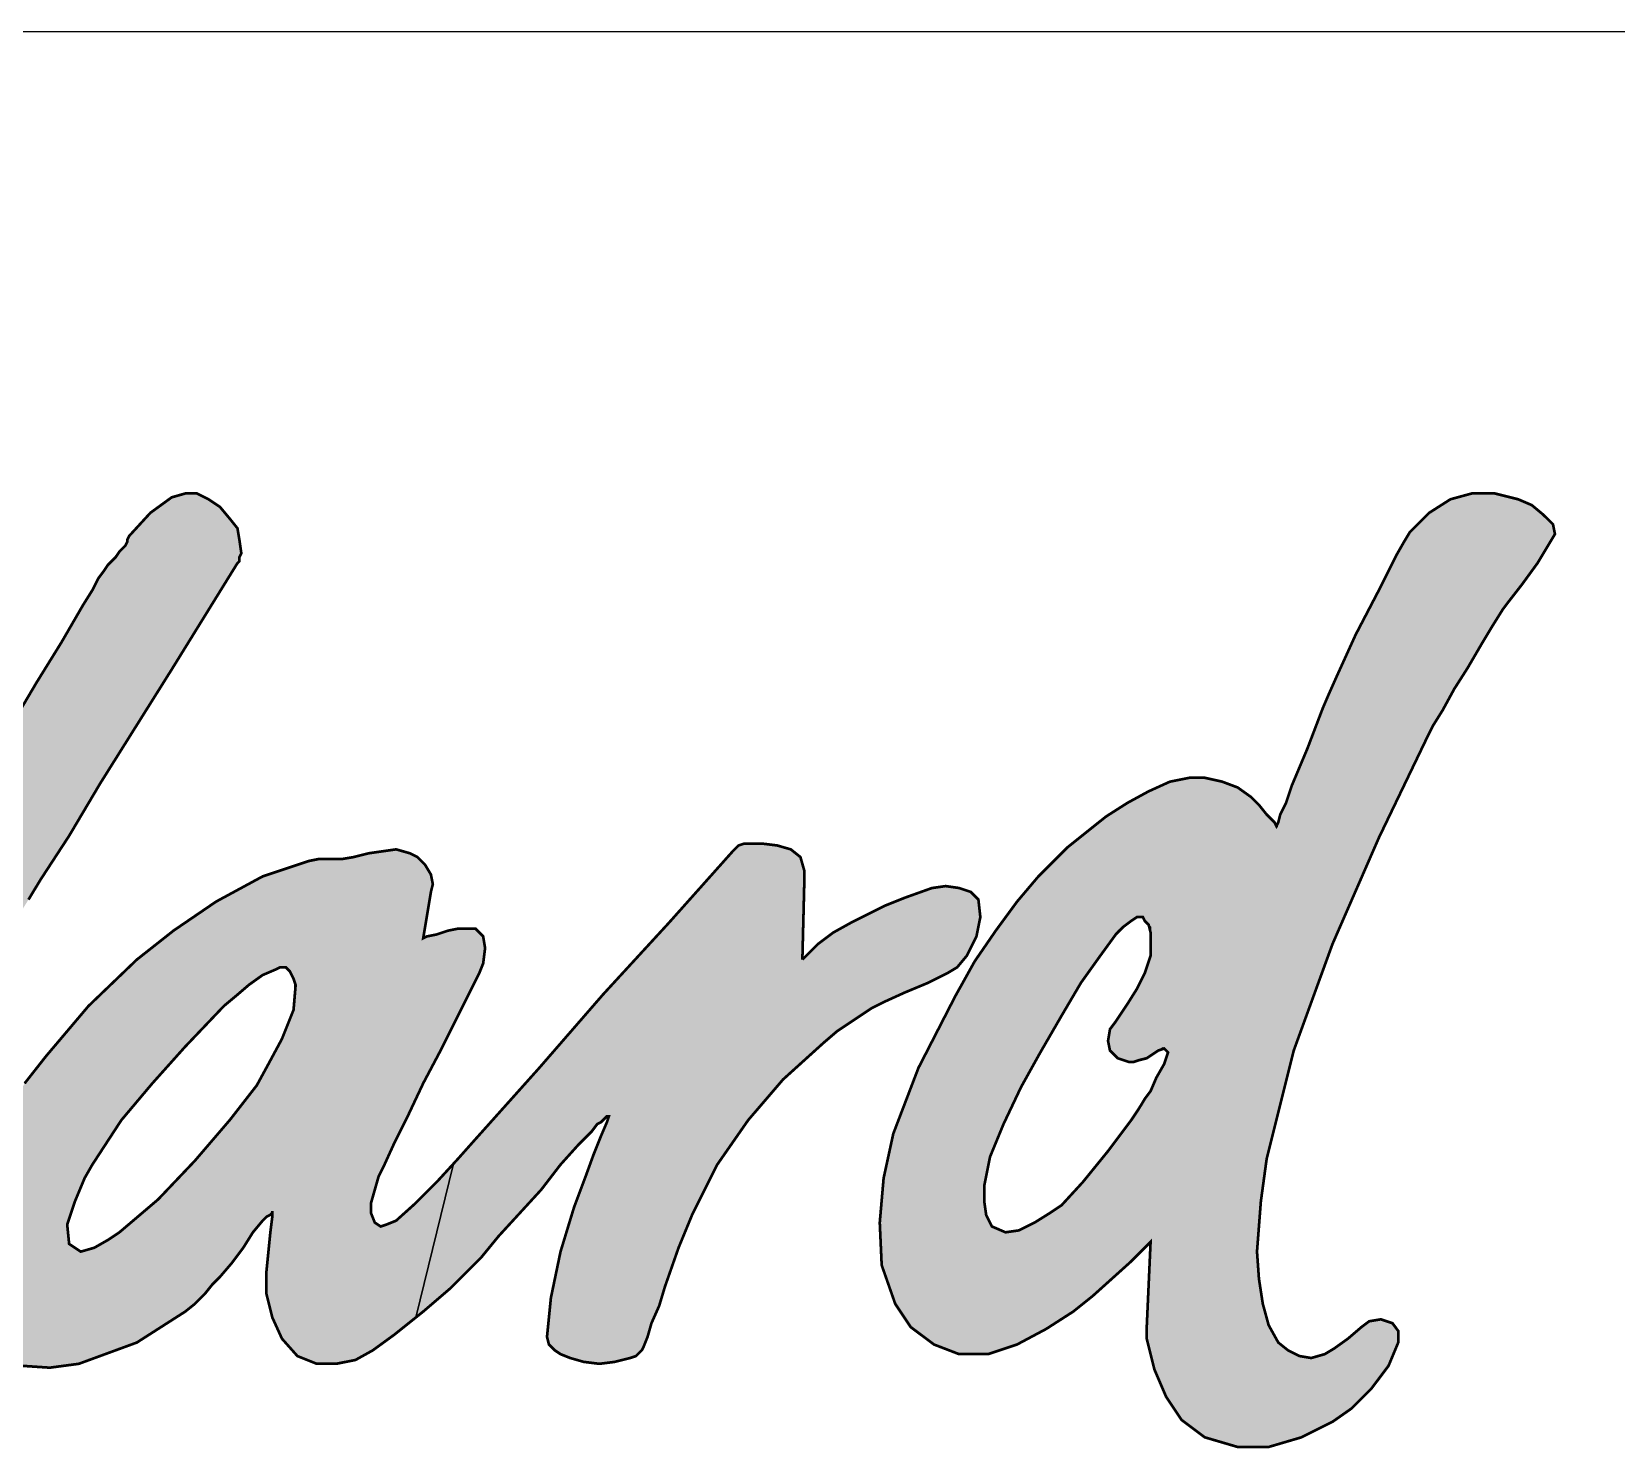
# Model space of a CAD drawing. Extents: x -6357 to -2157, y -7646 to -1706.
# Drawn here: x -4640.4 to -4392.8, y -6767.2 to -6545.7 of the extents above; entities that cross this region are included whole.
import ezdxf

# ---------------------------------------------------------------- set-up
doc = ezdxf.new("R2010")
doc.units = 0
doc.header["$LTSCALE"] = 30
doc.header["$MEASUREMENT"] = 0
doc.layers.get('0').update_dxf_attribs({"linetype": 'CONTINUOUS'})
doc.layers.add('CAMADA_1', color=7, linetype='CONTINUOUS')
doc.layers.add('FINA', color=7, linetype='CONTINUOUS')

msp = doc.modelspace()

# ---------------------------------------------------------------- hatches: boundary and pattern name
at = {"linetype": 'CONTINUOUS'}
h = msp.add_hatch(color=5, dxfattribs=at)
h.paths.add_polyline_path([(-4522.976, -6709.538), (-4516.627, -6703.794), (-4514.511, -6701.98), (-4511.79, -6700.166), (-4509.069, -6698.352), (-4507.255, -6697.445), (-4503.93, -6695.933), (-4500.301, -6694.422), (-4497.279, -6692.91), (-4495.767, -6692.004), (-4494.256, -6690.19), (-4492.744, -6687.167), (-4492.139, -6684.143), (-4492.441, -6681.422), (-4493.65, -6680.213), (-4495.464, -6679.608), (-4497.581, -6679.305), (-4499.697, -6679.608), (-4503.93, -6681.12), (-4506.953, -6682.329), (-4509.372, -6683.538), (-4512.395, -6685.05), (-4515.116, -6686.562), (-4517.534, -6688.375), (-4518.442, -6689.282), (-4519.046, -6689.887), (-4519.65, -6690.492), (-4519.953, -6690.795), (-4519.65, -6678.702), (-4519.65, -6678.399), (-4519.65, -6677.794), (-4519.65, -6677.492), (-4519.65, -6676.888), (-4520.255, -6674.771), (-4521.767, -6673.562), (-4523.883, -6672.957), (-4526.302, -6672.655), (-4527.208, -6672.655), (-4528.116, -6672.655), (-4529.022, -6672.655), (-4529.929, -6672.957), (-4530.837, -6673.865), (-4540.814, -6685.05), (-4551.092, -6696.236), (-4561.069, -6707.725), (-4571.348, -6719.213), (-4573.766, -6721.933), (-4574.481, -6722.712), (-4580.334, -6746.718), (-4579.208, -6745.817), (-4574.976, -6742.19), (-4572.255, -6739.468), (-4570.138, -6737.352), (-4567.418, -6734.026), (-4564.092, -6730.398), (-4560.767, -6726.77), (-4557.744, -6722.841), (-4555.022, -6719.817), (-4552.906, -6717.701), (-4551.999, -6716.492), (-4551.395, -6716.19), (-4550.79, -6715.585), (-4550.488, -6715.282), (-4550.185, -6715.282), (-4550.488, -6716.19), (-4551.395, -6718.306), (-4552.604, -6721.329), (-4553.813, -6724.655), (-4555.627, -6729.492), (-4557.744, -6736.446), (-4559.255, -6743.701), (-4559.859, -6749.747), (-4559.558, -6750.956), (-4558.65, -6751.864), (-4557.744, -6752.468), (-4556.232, -6753.073), (-4554.116, -6753.678), (-4551.697, -6753.98), (-4549.279, -6753.678), (-4546.86, -6753.073), (-4545.952, -6752.77), (-4545.651, -6752.468), (-4545.046, -6751.864), (-4544.743, -6751.259), (-4544.139, -6749.747), (-4543.534, -6747.631), (-4542.325, -6744.91), (-4541.418, -6741.887), (-4539.301, -6735.84), (-4537.186, -6730.701), (-4533.255, -6722.841), (-4528.418, -6715.887)])
h.paths.add_polyline_path([(-4583.743, -6719.515), (-4581.627, -6715.282), (-4579.208, -6710.143), (-4576.488, -6705.003), (-4574.069, -6700.166), (-4571.952, -6695.933), (-4570.441, -6692.91), (-4569.836, -6691.398), (-4569.534, -6688.981), (-4569.836, -6687.167), (-4571.046, -6685.957), (-4573.766, -6685.957), (-4575.278, -6686.259), (-4577.092, -6686.864), (-4578.604, -6687.167), (-4579.208, -6687.469), (-4577.999, -6680.213), (-4577.697, -6679.004), (-4577.999, -6677.492), (-4578.906, -6675.98), (-4580.116, -6674.771), (-4581.325, -6674.166), (-4583.441, -6673.562), (-4585.557, -6673.865), (-4587.674, -6674.166), (-4590.092, -6674.771), (-4591.907, -6675.074), (-4593.72, -6675.074), (-4595.534, -6675.074), (-4597.046, -6675.376), (-4604.301, -6677.794), (-4611.557, -6681.725), (-4618.208, -6686.259), (-4623.953, -6690.795), (-4631.51, -6698.05), (-4638.161, -6705.911), (-4641.488, -6710.143), (-4644.208, -6714.678), (-4646.627, -6719.213), (-4648.743, -6724.05), (-4649.65, -6726.469), (-4650.556, -6728.887), (-4651.464, -6731.003), (-4652.371, -6733.422), (-4652.976, -6734.934), (-4653.58, -6735.84), (-4654.487, -6735.84), (-4655.395, -6734.934), (-4657.208, -6731.306), (-4657.51, -6726.469), (-4656.905, -6721.631), (-4656.301, -6718.004), (-4654.185, -6709.538), (-4651.464, -6702.283), (-4648.139, -6695.027), (-4644.208, -6687.167), (-4643.301, -6685.957), (-4642.394, -6683.841), (-4640.883, -6681.422), (-4639.069, -6678.399), (-4634.534, -6671.445), (-4629.697, -6663.283), (-4618.51, -6645.446), (-4608.231, -6628.818), (-4607.929, -6628.516), (-4607.929, -6628.214), (-4607.929, -6627.91), (-4607.627, -6627.306), (-4607.929, -6625.19), (-4608.231, -6623.376), (-4609.44, -6621.864), (-4610.953, -6620.05), (-4612.766, -6618.841), (-4614.58, -6617.934), (-4616.394, -6617.934), (-4618.51, -6618.539), (-4621.836, -6620.958), (-4625.162, -6624.585), (-4625.464, -6625.19), (-4625.464, -6625.493), (-4625.767, -6626.097), (-4626.068, -6626.4), (-4626.673, -6627.004), (-4627.278, -6627.91), (-4627.882, -6628.516), (-4628.487, -6629.12), (-4629.092, -6630.027), (-4629.999, -6631.237), (-4630.906, -6633.051), (-4632.418, -6635.469), (-4635.743, -6641.213), (-4639.673, -6647.562), (-4643.603, -6654.213), (-4647.231, -6660.562), (-4649.952, -6665.701), (-4652.068, -6669.329), (-4653.58, -6672.352), (-4654.789, -6675.376), (-4655.999, -6677.794), (-4656.301, -6678.702), (-4656.905, -6677.492), (-4658.418, -6674.771), (-4659.929, -6671.445), (-4661.138, -6669.632), (-4664.162, -6666.911), (-4668.092, -6665.399), (-4672.325, -6664.795), (-4676.255, -6665.399), (-4681.696, -6667.515), (-4686.534, -6670.539), (-4691.069, -6674.468), (-4695.604, -6679.004), (-4703.161, -6688.981), (-4708.905, -6698.655), (-4710.72, -6702.283), (-4712.836, -6706.515), (-4714.65, -6711.353), (-4716.766, -6716.794), (-4718.277, -6722.236), (-4719.79, -6727.375), (-4720.696, -6732.515), (-4720.696, -6737.05), (-4720.394, -6740.375), (-4719.487, -6743.399), (-4717.975, -6746.12), (-4716.463, -6748.538), (-4714.347, -6750.654), (-4711.928, -6752.166), (-4708.905, -6753.073), (-4705.882, -6753.678), (-4700.743, -6753.376), (-4696.208, -6751.864), (-4691.673, -6749.143), (-4687.44, -6745.817), (-4684.417, -6742.794), (-4681.091, -6739.771), (-4679.882, -6738.26), (-4678.672, -6737.05), (-4678.068, -6736.446), (-4677.766, -6736.143), (-4677.464, -6736.748), (-4677.162, -6738.561), (-4676.859, -6740.375), (-4676.255, -6742.491), (-4675.348, -6745.514), (-4673.835, -6747.933), (-4672.022, -6749.747), (-4669.603, -6751.259), (-4667.487, -6752.166), (-4665.371, -6752.468), (-4663.557, -6752.468), (-4661.138, -6751.864), (-4660.533, -6751.864), (-4659.627, -6751.561), (-4659.022, -6751.259), (-4658.115, -6750.956), (-4656.301, -6749.747), (-4654.487, -6748.538), (-4653.278, -6747.329), (-4652.673, -6747.027), (-4652.371, -6747.329), (-4651.766, -6748.236), (-4650.859, -6749.143), (-4649.952, -6750.353), (-4646.325, -6753.073), (-4642.092, -6754.282), (-4637.557, -6754.584), (-4633.022, -6753.98), (-4623.953, -6750.654), (-4616.394, -6745.817), (-4614.883, -6744.608), (-4613.371, -6743.096), (-4612.162, -6741.585), (-4610.953, -6740.375), (-4609.138, -6738.26), (-4607.324, -6735.84), (-4605.814, -6733.422), (-4604.301, -6731.607), (-4603.697, -6731.003), (-4603.092, -6730.701), (-4602.79, -6730.398), (-4602.79, -6731.003), (-4603.092, -6733.422), (-4603.394, -6736.446), (-4603.697, -6739.468), (-4603.697, -6743.096), (-4602.79, -6746.724), (-4601.278, -6750.05), (-4598.86, -6752.77), (-4595.836, -6753.98), (-4592.813, -6753.98), (-4589.79, -6753.376), (-4587.069, -6751.864), (-4583.743, -6749.445), (-4580.334, -6746.718), (-4574.481, -6722.712), (-4577.092, -6725.561), (-4580.417, -6728.887), (-4583.441, -6731.607), (-4584.953, -6732.213), (-4585.86, -6732.515), (-4586.767, -6731.91), (-4587.371, -6730.398), (-4587.371, -6728.887), (-4586.767, -6726.77), (-4586.162, -6724.655), (-4585.255, -6722.841)])
h.paths.add_polyline_path([(-4605.208, -6710.445), (-4609.44, -6715.887), (-4614.883, -6722.236), (-4620.627, -6728.283), (-4626.673, -6733.422), (-4628.487, -6734.631), (-4630.603, -6735.84), (-4632.72, -6736.446), (-4634.534, -6735.236), (-4634.836, -6732.213), (-4633.626, -6728.584), (-4632.115, -6724.957), (-4630.906, -6722.841), (-4626.371, -6715.887), (-4621.533, -6710.143), (-4616.394, -6704.399), (-4610.348, -6698.05), (-4608.534, -6696.538), (-4606.417, -6694.724), (-4604.301, -6693.213), (-4602.185, -6692.306), (-4601.58, -6692.004), (-4601.278, -6692.004), (-4600.673, -6692.004), (-4600.37, -6692.306), (-4600.069, -6692.608), (-4599.464, -6693.818), (-4599.141, -6694.785), (-4599.464, -6698.655), (-4601.278, -6703.189), (-4603.394, -6707.12)], flags=16)
h.paths.add_polyline_path([(-4674.138, -6706.213), (-4674.44, -6707.422), (-4678.976, -6714.98), (-4684.719, -6723.747), (-4688.348, -6727.375), (-4691.975, -6730.701), (-4695.906, -6733.12), (-4699.835, -6734.329), (-4701.045, -6734.329), (-4701.952, -6733.724), (-4702.859, -6732.817), (-4703.161, -6731.306), (-4703.464, -6727.98), (-4703.161, -6724.957), (-4701.952, -6720.724), (-4700.138, -6715.887), (-4697.719, -6710.748), (-4694.998, -6705.608), (-4691.975, -6700.468), (-4688.952, -6695.933), (-4686.231, -6691.701), (-4683.511, -6688.375), (-4682.301, -6686.864), (-4680.487, -6685.05), (-4678.672, -6683.538), (-4676.859, -6682.934), (-4676.255, -6682.934), (-4675.649, -6682.934), (-4675.348, -6682.934), (-4675.045, -6682.934), (-4675.045, -6683.236), (-4675.045, -6683.841), (-4675.045, -6684.445), (-4675.045, -6685.353), (-4675.045, -6685.655), (-4675.045, -6686.259), (-4675.348, -6686.562), (-4675.348, -6686.864), (-4677.464, -6690.19), (-4679.882, -6694.724), (-4682.603, -6699.26), (-4685.022, -6703.189), (-4685.626, -6704.097), (-4685.928, -6705.003), (-4685.928, -6705.911), (-4685.928, -6707.12), (-4685.626, -6708.026), (-4684.719, -6708.329), (-4684.115, -6708.631), (-4682.905, -6708.631), (-4681.091, -6708.026), (-4678.068, -6707.12), (-4675.348, -6706.213), (-4674.138, -6705.608)], flags=16)
h = msp.add_hatch(color=5, dxfattribs=at)
h.paths.add_polyline_path([(-4429.861, -6671.748), (-4422.302, -6656.027), (-4421.395, -6654.213), (-4419.884, -6651.795), (-4418.07, -6648.469), (-4415.953, -6645.144), (-4413.837, -6641.515), (-4412.023, -6638.492), (-4410.512, -6636.074), (-4409.605, -6634.864), (-4407.489, -6632.143), (-4405.069, -6628.818), (-4403.256, -6625.795), (-4402.349, -6624.283), (-4402.651, -6622.771), (-4404.163, -6621.26), (-4405.977, -6619.748), (-4408.093, -6618.841), (-4411.721, -6617.934), (-4415.349, -6617.934), (-4418.674, -6618.841), (-4421.999, -6620.958), (-4423.511, -6622.469), (-4425.023, -6623.981), (-4425.93, -6625.493), (-4427.139, -6627.609), (-4429.861, -6633.051), (-4433.489, -6640.004), (-4435, -6643.329), (-4436.512, -6646.655), (-4437.721, -6649.376), (-4438.628, -6651.492), (-4441.046, -6657.841), (-4443.465, -6663.585), (-4444.372, -6666.306), (-4445.279, -6668.12), (-4445.783, -6670.134), (-4446.186, -6669.329), (-4447.395, -6668.12), (-4448.605, -6666.609), (-4449.814, -6665.399), (-4451.93, -6663.888), (-4454.348, -6662.98), (-4457.07, -6662.375), (-4459.488, -6662.375), (-4462.511, -6662.98), (-4465.837, -6664.492), (-4469.163, -6666.306), (-4472.488, -6668.422), (-4478.534, -6673.259), (-4483.07, -6677.794), (-4486.395, -6681.725), (-4489.72, -6686.259), (-4493.046, -6691.096), (-4496.07, -6696.538), (-4501.814, -6707.725), (-4505.743, -6718.004), (-4507.255, -6724.957), (-4507.86, -6731.91), (-4507.557, -6738.561), (-4505.441, -6744.608), (-4503.023, -6748.236), (-4499.395, -6750.956), (-4495.464, -6752.468), (-4490.93, -6752.468), (-4486.395, -6750.956), (-4481.86, -6748.538), (-4477.628, -6745.817), (-4474.604, -6743.399), (-4471.581, -6740.677), (-4468.558, -6737.957), (-4467.349, -6736.748), (-4466.441, -6735.84), (-4465.837, -6735.236), (-4465.535, -6734.934), (-4466.139, -6748.236), (-4466.139, -6748.841), (-4466.139, -6750.05), (-4464.93, -6754.887), (-4463.116, -6759.12), (-4460.698, -6762.748), (-4457.07, -6765.469), (-4451.93, -6766.98), (-4447.092, -6766.98), (-4441.953, -6765.469), (-4437.116, -6763.049), (-4434.093, -6760.934), (-4431.07, -6757.91), (-4428.348, -6754.282), (-4426.838, -6750.654), (-4426.838, -6748.841), (-4427.744, -6747.631), (-4429.558, -6747.027), (-4431.372, -6747.329), (-4432.581, -6748.236), (-4434.698, -6750.05), (-4436.814, -6751.561), (-4438.325, -6752.468), (-4440.442, -6753.073), (-4442.255, -6752.77), (-4444.069, -6751.864), (-4445.582, -6750.654), (-4447.092, -6747.933), (-4448, -6744.608), (-4448.605, -6740.677), (-4448.906, -6736.446), (-4448.302, -6728.584), (-4447.395, -6721.933), (-4443.163, -6705.003), (-4437.116, -6688.375)])
h.paths.add_polyline_path([(-4465.535, -6688.678), (-4465.535, -6690.19), (-4466.441, -6692.91), (-4467.65, -6695.329), (-4469.163, -6697.748), (-4470.977, -6700.468), (-4471.884, -6701.678), (-4472.186, -6703.491), (-4471.884, -6705.003), (-4470.674, -6706.213), (-4469.767, -6706.515), (-4468.86, -6706.817), (-4468.255, -6706.817), (-4467.349, -6706.515), (-4466.139, -6706.213), (-4465.232, -6705.608), (-4463.6, -6704.519), (-4462.814, -6705.306), (-4463.418, -6707.12), (-4464.627, -6709.236), (-4465.535, -6711.353), (-4466.441, -6712.561), (-4467.349, -6714.073), (-4468.558, -6715.887), (-4470.372, -6718.306), (-4472.186, -6720.724), (-4476.116, -6725.561), (-4479.442, -6729.19), (-4481.256, -6730.398), (-4483.674, -6731.91), (-4486.093, -6733.12), (-4488.21, -6733.422), (-4490.325, -6732.515), (-4491.233, -6730.701), (-4491.534, -6728.584), (-4491.534, -6726.166), (-4490.627, -6721.631), (-4488.511, -6716.492), (-4485.79, -6710.748), (-4482.767, -6705.306), (-4479.442, -6699.562), (-4476.418, -6694.422), (-4473.395, -6690.19), (-4470.495, -6686.201), (-4467.752, -6684.143), (-4466.744, -6684.143), (-4466.441, -6684.748), (-4465.535, -6685.654)], flags=16)

# ---------------------------------------------------------------- linework, layer by layer
at = {"color": 5, "linetype": 'CONTINUOUS'}
for points in [[(-4640.883, -6681.422), (-4639.069, -6678.399), (-4634.534, -6671.445), (-4629.697, -6663.283), (-4618.51, -6645.446), (-4608.231, -6628.818), (-4607.929, -6628.516), (-4607.929, -6628.214), (-4607.929, -6627.91), (-4607.627, -6627.306), (-4607.929, -6625.19), (-4608.231, -6623.376), (-4609.44, -6621.864), (-4610.953, -6620.05), (-4612.766, -6618.841), (-4614.58, -6617.934), (-4616.394, -6617.934), (-4618.51, -6618.539), (-4621.836, -6620.958), (-4625.162, -6624.585), (-4625.464, -6625.19), (-4625.464, -6625.493), (-4625.767, -6626.097), (-4626.068, -6626.4), (-4626.673, -6627.004), (-4627.278, -6627.91), (-4627.882, -6628.516), (-4628.487, -6629.12), (-4629.092, -6630.027), (-4629.999, -6631.237), (-4630.906, -6633.051), (-4632.418, -6635.469), (-4635.743, -6641.213), (-4639.673, -6647.562), (-4643.603, -6654.213)], [(-4642.092, -6754.282), (-4637.557, -6754.584), (-4633.022, -6753.98), (-4623.953, -6750.654), (-4616.394, -6745.817), (-4614.883, -6744.608), (-4613.371, -6743.096), (-4612.162, -6741.585), (-4610.953, -6740.375), (-4609.138, -6738.26), (-4607.324, -6735.84), (-4605.814, -6733.422), (-4604.301, -6731.607), (-4603.697, -6731.003), (-4603.092, -6730.701), (-4602.79, -6730.398), (-4602.79, -6731.003), (-4603.092, -6733.422), (-4603.394, -6736.446), (-4603.697, -6739.468), (-4603.697, -6743.096), (-4602.79, -6746.724), (-4601.278, -6750.05), (-4598.86, -6752.77), (-4595.836, -6753.98), (-4592.813, -6753.98), (-4589.79, -6753.376), (-4587.069, -6751.864), (-4583.743, -6749.445), (-4580.334, -6746.718), (-4574.481, -6722.712), (-4577.092, -6725.561), (-4580.417, -6728.887), (-4583.441, -6731.607), (-4584.953, -6732.213), (-4585.86, -6732.515), (-4586.767, -6731.91), (-4587.371, -6730.398), (-4587.371, -6728.887), (-4586.767, -6726.77), (-4586.162, -6724.655), (-4585.255, -6722.841), (-4583.743, -6719.515), (-4581.627, -6715.282), (-4579.208, -6710.143), (-4576.488, -6705.003), (-4574.069, -6700.166), (-4571.952, -6695.933), (-4570.441, -6692.91), (-4569.836, -6691.398), (-4569.534, -6688.981), (-4569.836, -6687.167), (-4571.046, -6685.957), (-4573.766, -6685.957), (-4575.278, -6686.259), (-4577.092, -6686.864), (-4578.604, -6687.167), (-4579.208, -6687.469), (-4577.999, -6680.213), (-4577.697, -6679.004), (-4577.999, -6677.492), (-4578.906, -6675.98), (-4580.116, -6674.771), (-4581.325, -6674.166), (-4583.441, -6673.562), (-4585.557, -6673.865), (-4587.674, -6674.166), (-4590.092, -6674.771), (-4591.907, -6675.074), (-4593.72, -6675.074), (-4595.534, -6675.074), (-4597.046, -6675.376), (-4604.301, -6677.794), (-4611.557, -6681.725), (-4618.208, -6686.259), (-4623.953, -6690.795), (-4631.51, -6698.05), (-4638.161, -6705.911), (-4641.488, -6710.143)]]:
    msp.add_lwpolyline(points, dxfattribs=at)
for points in [[(-4429.861, -6671.748), (-4422.302, -6656.027), (-4421.395, -6654.213), (-4419.884, -6651.795), (-4418.07, -6648.469), (-4415.953, -6645.144), (-4413.837, -6641.515), (-4412.023, -6638.492), (-4410.512, -6636.074), (-4409.605, -6634.864), (-4407.489, -6632.143), (-4405.069, -6628.818), (-4403.256, -6625.795), (-4402.349, -6624.283), (-4402.651, -6622.771), (-4404.163, -6621.26), (-4405.977, -6619.748), (-4408.093, -6618.841), (-4411.721, -6617.934), (-4415.349, -6617.934), (-4418.674, -6618.841), (-4421.999, -6620.958), (-4423.511, -6622.469), (-4425.023, -6623.981), (-4425.93, -6625.493), (-4427.139, -6627.609), (-4429.861, -6633.051), (-4433.489, -6640.004), (-4435, -6643.329), (-4436.512, -6646.655), (-4437.721, -6649.376), (-4438.628, -6651.492), (-4441.046, -6657.841), (-4443.465, -6663.585), (-4444.372, -6666.306), (-4445.279, -6668.12), (-4445.783, -6670.134), (-4446.186, -6669.329), (-4447.395, -6668.12), (-4448.605, -6666.609), (-4449.814, -6665.399), (-4451.93, -6663.888), (-4454.348, -6662.98), (-4457.07, -6662.375), (-4459.488, -6662.375), (-4462.511, -6662.98), (-4465.837, -6664.492), (-4469.163, -6666.306), (-4472.488, -6668.422), (-4478.534, -6673.259), (-4483.07, -6677.794), (-4486.395, -6681.725), (-4489.72, -6686.259), (-4493.046, -6691.096), (-4496.07, -6696.538), (-4501.814, -6707.725), (-4505.743, -6718.004), (-4507.255, -6724.957), (-4507.86, -6731.91), (-4507.557, -6738.561), (-4505.441, -6744.608), (-4503.023, -6748.236), (-4499.395, -6750.956), (-4495.464, -6752.468), (-4490.93, -6752.468), (-4486.395, -6750.956), (-4481.86, -6748.538), (-4477.628, -6745.817), (-4474.604, -6743.399), (-4471.581, -6740.677), (-4468.558, -6737.957), (-4467.349, -6736.748), (-4466.441, -6735.84), (-4465.837, -6735.236), (-4465.535, -6734.934), (-4466.139, -6748.236), (-4466.139, -6748.841), (-4466.139, -6750.05), (-4464.93, -6754.887), (-4463.116, -6759.12), (-4460.698, -6762.748), (-4457.07, -6765.469), (-4451.93, -6766.98), (-4447.092, -6766.98), (-4441.953, -6765.469), (-4437.116, -6763.049), (-4434.093, -6760.934), (-4431.07, -6757.91), (-4428.348, -6754.282), (-4426.838, -6750.654), (-4426.838, -6748.841), (-4427.744, -6747.631), (-4429.558, -6747.027), (-4431.372, -6747.329), (-4432.581, -6748.236), (-4434.698, -6750.05), (-4436.814, -6751.561), (-4438.325, -6752.468), (-4440.442, -6753.073), (-4442.255, -6752.77), (-4444.069, -6751.864), (-4445.582, -6750.654), (-4447.092, -6747.933), (-4448, -6744.608), (-4448.605, -6740.677), (-4448.906, -6736.446), (-4448.302, -6728.584), (-4447.395, -6721.933), (-4443.163, -6705.003), (-4437.116, -6688.375)], [(-4522.976, -6709.538), (-4516.627, -6703.794), (-4514.511, -6701.98), (-4511.79, -6700.166), (-4509.069, -6698.352), (-4507.255, -6697.445), (-4503.93, -6695.933), (-4500.301, -6694.422), (-4497.279, -6692.91), (-4495.767, -6692.004), (-4494.256, -6690.19), (-4492.744, -6687.167), (-4492.139, -6684.143), (-4492.441, -6681.422), (-4493.65, -6680.213), (-4495.464, -6679.608), (-4497.581, -6679.305), (-4499.697, -6679.608), (-4503.93, -6681.12), (-4506.953, -6682.329), (-4509.372, -6683.538), (-4512.395, -6685.05), (-4515.116, -6686.562), (-4517.534, -6688.375), (-4518.442, -6689.282), (-4519.046, -6689.887), (-4519.65, -6690.492), (-4519.953, -6690.795), (-4519.65, -6678.702), (-4519.65, -6678.399), (-4519.65, -6677.794), (-4519.65, -6677.492), (-4519.65, -6676.888), (-4520.255, -6674.771), (-4521.767, -6673.562), (-4523.883, -6672.957), (-4526.302, -6672.655), (-4527.208, -6672.655), (-4528.116, -6672.655), (-4529.022, -6672.655), (-4529.929, -6672.957), (-4530.837, -6673.865), (-4540.814, -6685.05), (-4551.092, -6696.236), (-4561.069, -6707.725), (-4571.348, -6719.213), (-4573.766, -6721.933), (-4574.481, -6722.712), (-4580.334, -6746.718), (-4579.208, -6745.817), (-4574.976, -6742.19), (-4572.255, -6739.468), (-4570.138, -6737.352), (-4567.418, -6734.026), (-4564.092, -6730.398), (-4560.767, -6726.77), (-4557.744, -6722.841), (-4555.022, -6719.817), (-4552.906, -6717.701), (-4551.999, -6716.492), (-4551.395, -6716.19), (-4550.79, -6715.585), (-4550.488, -6715.282), (-4550.185, -6715.282), (-4550.488, -6716.19), (-4551.395, -6718.306), (-4552.604, -6721.329), (-4553.813, -6724.655), (-4555.627, -6729.492), (-4557.744, -6736.446), (-4559.255, -6743.701), (-4559.859, -6749.747), (-4559.558, -6750.956), (-4558.65, -6751.864), (-4557.744, -6752.468), (-4556.232, -6753.073), (-4554.116, -6753.678), (-4551.697, -6753.98), (-4549.279, -6753.678), (-4546.86, -6753.073), (-4545.952, -6752.77), (-4545.651, -6752.468), (-4545.046, -6751.864), (-4544.743, -6751.259), (-4544.139, -6749.747), (-4543.534, -6747.631), (-4542.325, -6744.91), (-4541.418, -6741.887), (-4539.301, -6735.84), (-4537.186, -6730.701), (-4533.255, -6722.841), (-4528.418, -6715.887)], [(-4465.535, -6688.678), (-4465.535, -6690.19), (-4466.441, -6692.91), (-4467.65, -6695.329), (-4469.163, -6697.748), (-4470.977, -6700.468), (-4471.884, -6701.678), (-4472.186, -6703.491), (-4471.884, -6705.003), (-4470.674, -6706.213), (-4469.767, -6706.515), (-4468.86, -6706.817), (-4468.255, -6706.817), (-4467.349, -6706.515), (-4466.139, -6706.213), (-4465.232, -6705.608), (-4463.6, -6704.519), (-4462.814, -6705.306), (-4463.418, -6707.12), (-4464.627, -6709.236), (-4465.535, -6711.353), (-4466.441, -6712.561), (-4467.349, -6714.073), (-4468.558, -6715.887), (-4470.372, -6718.306), (-4472.186, -6720.724), (-4476.116, -6725.561), (-4479.442, -6729.19), (-4481.256, -6730.398), (-4483.674, -6731.91), (-4486.093, -6733.12), (-4488.21, -6733.422), (-4490.325, -6732.515), (-4491.233, -6730.701), (-4491.534, -6728.584), (-4491.534, -6726.166), (-4490.627, -6721.631), (-4488.511, -6716.492), (-4485.79, -6710.748), (-4482.767, -6705.306), (-4479.442, -6699.562), (-4476.418, -6694.422), (-4473.395, -6690.19), (-4470.495, -6686.201), (-4467.752, -6684.143), (-4466.744, -6684.143), (-4466.441, -6684.748), (-4465.535, -6685.654)], [(-4605.208, -6710.445), (-4609.44, -6715.887), (-4614.883, -6722.236), (-4620.627, -6728.283), (-4626.673, -6733.422), (-4628.487, -6734.631), (-4630.603, -6735.84), (-4632.72, -6736.446), (-4634.534, -6735.236), (-4634.836, -6732.213), (-4633.626, -6728.584), (-4632.115, -6724.957), (-4630.906, -6722.841), (-4626.371, -6715.887), (-4621.533, -6710.143), (-4616.394, -6704.399), (-4610.348, -6698.05), (-4608.534, -6696.538), (-4606.417, -6694.724), (-4604.301, -6693.213), (-4602.185, -6692.306), (-4601.58, -6692.004), (-4601.278, -6692.004), (-4600.673, -6692.004), (-4600.37, -6692.306), (-4600.069, -6692.608), (-4599.464, -6693.818), (-4599.141, -6694.785), (-4599.464, -6698.655), (-4601.278, -6703.189), (-4603.394, -6707.12)]]:
    msp.add_lwpolyline(points, close=True, dxfattribs=at)
at = {"layer": 'CAMADA_1', "color": 5, "linetype": 'CONTINUOUS', "const_width": 0.42}
for points in [[(-4640.883, -6681.422), (-4639.069, -6678.399), (-4634.534, -6671.445), (-4629.697, -6663.283), (-4618.51, -6645.446), (-4608.231, -6628.818), (-4607.929, -6628.516), (-4607.929, -6628.214), (-4607.929, -6627.91), (-4607.627, -6627.306), (-4607.929, -6625.19), (-4608.231, -6623.376), (-4609.44, -6621.864), (-4610.953, -6620.05), (-4612.766, -6618.841), (-4614.58, -6617.934), (-4616.394, -6617.934), (-4618.51, -6618.539), (-4621.836, -6620.958), (-4625.162, -6624.585), (-4625.464, -6625.19), (-4625.464, -6625.493), (-4625.767, -6626.097), (-4626.068, -6626.4), (-4626.673, -6627.004), (-4627.278, -6627.91), (-4627.882, -6628.516), (-4628.487, -6629.12), (-4629.092, -6630.027), (-4629.999, -6631.237), (-4630.906, -6633.051), (-4632.418, -6635.469), (-4635.743, -6641.213), (-4639.673, -6647.562), (-4643.603, -6654.213)], [(-4465.535, -6734.934), (-4466.139, -6748.236), (-4466.139, -6748.841), (-4466.139, -6749.143), (-4466.139, -6749.747), (-4466.139, -6750.05), (-4464.93, -6754.887), (-4463.116, -6759.12), (-4460.698, -6762.748), (-4457.07, -6765.469), (-4451.93, -6766.98), (-4447.092, -6766.98), (-4441.953, -6765.469), (-4437.116, -6763.049), (-4434.093, -6760.934), (-4431.07, -6757.91), (-4428.348, -6754.282), (-4426.838, -6750.654), (-4426.838, -6748.841), (-4427.744, -6747.631), (-4429.558, -6747.027), (-4431.372, -6747.329), (-4432.581, -6748.236), (-4434.698, -6750.05), (-4436.814, -6751.561), (-4438.325, -6752.468), (-4440.442, -6753.073), (-4442.255, -6752.77), (-4444.069, -6751.864), (-4445.582, -6750.654), (-4447.092, -6747.933), (-4448, -6744.608), (-4448.605, -6740.677), (-4448.906, -6736.446), (-4448.302, -6728.584), (-4447.395, -6721.933), (-4443.163, -6705.003), (-4437.116, -6688.375), (-4429.861, -6671.748), (-4422.302, -6656.027), (-4421.395, -6654.213), (-4419.884, -6651.795), (-4418.07, -6648.469), (-4415.953, -6645.144), (-4413.837, -6641.515), (-4412.023, -6638.492), (-4410.512, -6636.074), (-4409.605, -6634.864), (-4407.489, -6632.143), (-4405.069, -6628.818), (-4403.256, -6625.795), (-4402.349, -6624.283), (-4402.651, -6622.771), (-4404.163, -6621.26), (-4405.977, -6619.748), (-4408.093, -6618.841), (-4411.721, -6617.934), (-4415.349, -6617.934), (-4418.674, -6618.841), (-4421.999, -6620.958), (-4423.511, -6622.469), (-4425.023, -6623.981), (-4425.93, -6625.493), (-4427.139, -6627.609), (-4429.861, -6633.051), (-4433.489, -6640.004), (-4435, -6643.329), (-4436.512, -6646.655), (-4437.721, -6649.376), (-4438.628, -6651.492), (-4441.046, -6657.841), (-4443.465, -6663.585), (-4444.372, -6666.306), (-4445.279, -6668.12), (-4445.582, -6669.329), (-4445.883, -6669.934), (-4446.186, -6669.329), (-4447.395, -6668.12), (-4448.605, -6666.609), (-4449.814, -6665.399), (-4451.93, -6663.888), (-4454.348, -6662.98), (-4457.07, -6662.375), (-4459.488, -6662.375), (-4462.511, -6662.98), (-4465.837, -6664.492), (-4469.163, -6666.306), (-4472.488, -6668.422), (-4478.534, -6673.259), (-4483.07, -6677.794), (-4486.395, -6681.725), (-4489.72, -6686.259), (-4493.046, -6691.096), (-4496.07, -6696.538), (-4501.814, -6707.725), (-4505.743, -6718.004), (-4507.255, -6724.957), (-4507.86, -6731.91), (-4507.557, -6738.561), (-4505.441, -6744.608), (-4503.023, -6748.236), (-4499.395, -6750.956), (-4495.464, -6752.468), (-4490.93, -6752.468), (-4486.395, -6750.956), (-4481.86, -6748.538), (-4477.628, -6745.817), (-4474.604, -6743.399), (-4471.581, -6740.677), (-4468.558, -6737.957), (-4467.349, -6736.748), (-4466.441, -6735.84), (-4465.837, -6735.236), (-4465.535, -6734.934)], [(-4519.953, -6690.795), (-4519.65, -6678.702), (-4519.65, -6678.399), (-4519.65, -6677.794), (-4519.65, -6677.492), (-4519.65, -6676.888), (-4520.255, -6674.771), (-4521.767, -6673.562), (-4523.883, -6672.957), (-4526.302, -6672.655), (-4527.208, -6672.655), (-4528.116, -6672.655), (-4529.022, -6672.655), (-4529.929, -6672.957), (-4530.837, -6673.865), (-4540.814, -6685.05), (-4551.092, -6696.236), (-4561.069, -6707.725), (-4571.348, -6719.213), (-4573.766, -6721.933), (-4577.092, -6725.561), (-4580.417, -6728.887), (-4583.441, -6731.607), (-4584.953, -6732.213), (-4585.86, -6732.515), (-4586.767, -6731.91), (-4587.371, -6730.398), (-4587.371, -6728.887), (-4586.767, -6726.77), (-4586.162, -6724.655), (-4585.255, -6722.841), (-4583.743, -6719.515), (-4581.627, -6715.282), (-4579.208, -6710.143), (-4576.488, -6705.003), (-4574.069, -6700.166), (-4571.952, -6695.933), (-4570.441, -6692.91), (-4569.836, -6691.398), (-4569.534, -6688.981), (-4569.836, -6687.167), (-4571.046, -6685.957), (-4573.766, -6685.957), (-4575.278, -6686.259), (-4577.092, -6686.864), (-4578.604, -6687.167), (-4579.208, -6687.469), (-4577.999, -6680.213), (-4577.697, -6679.004), (-4577.999, -6677.492), (-4578.906, -6675.98), (-4580.116, -6674.771), (-4581.325, -6674.166), (-4583.441, -6673.562), (-4585.557, -6673.865), (-4587.674, -6674.166), (-4590.092, -6674.771), (-4591.907, -6675.074), (-4593.72, -6675.074), (-4595.534, -6675.074), (-4597.046, -6675.376), (-4604.301, -6677.794), (-4611.557, -6681.725), (-4618.208, -6686.259), (-4623.953, -6690.795), (-4631.51, -6698.05), (-4638.161, -6705.911), (-4641.488, -6710.143)], [(-4642.092, -6754.282), (-4637.557, -6754.584), (-4633.022, -6753.98), (-4623.953, -6750.654), (-4616.394, -6745.817), (-4614.883, -6744.608), (-4613.371, -6743.096), (-4612.162, -6741.585), (-4610.953, -6740.375), (-4609.138, -6738.26), (-4607.324, -6735.84), (-4605.814, -6733.422), (-4604.301, -6731.607), (-4603.697, -6731.003), (-4603.092, -6730.701), (-4602.79, -6730.398), (-4602.79, -6730.097), (-4602.79, -6731.003), (-4603.092, -6733.422), (-4603.394, -6736.446), (-4603.697, -6739.468), (-4603.697, -6743.096), (-4602.79, -6746.724), (-4601.278, -6750.05), (-4598.86, -6752.77), (-4595.836, -6753.98), (-4592.813, -6753.98), (-4589.79, -6753.376), (-4587.069, -6751.864), (-4583.743, -6749.445), (-4579.208, -6745.817), (-4574.976, -6742.19), (-4572.255, -6739.468), (-4570.138, -6737.352), (-4567.418, -6734.026), (-4564.092, -6730.398), (-4560.767, -6726.77), (-4557.744, -6722.841), (-4555.022, -6719.817), (-4552.906, -6717.701), (-4551.999, -6716.492), (-4551.395, -6716.19), (-4550.79, -6715.585), (-4550.488, -6715.282), (-4550.185, -6715.282), (-4550.488, -6716.19), (-4551.395, -6718.306), (-4552.604, -6721.329), (-4553.813, -6724.655), (-4555.627, -6729.492), (-4557.744, -6736.446), (-4559.255, -6743.701), (-4559.859, -6749.747), (-4559.558, -6750.956), (-4558.65, -6751.864), (-4557.744, -6752.468), (-4556.232, -6753.073), (-4554.116, -6753.678), (-4551.697, -6753.98), (-4549.279, -6753.678), (-4546.86, -6753.073), (-4545.952, -6752.77), (-4545.651, -6752.468), (-4545.046, -6751.864), (-4544.743, -6751.259), (-4544.139, -6749.747), (-4543.534, -6747.631), (-4542.325, -6744.91), (-4541.418, -6741.887), (-4539.301, -6735.84), (-4537.186, -6730.701), (-4533.255, -6722.841), (-4528.418, -6715.887), (-4522.976, -6709.538), (-4516.627, -6703.794), (-4514.511, -6701.98), (-4511.79, -6700.166), (-4509.069, -6698.352), (-4507.255, -6697.445), (-4503.93, -6695.933), (-4500.301, -6694.422), (-4497.279, -6692.91), (-4495.767, -6692.004), (-4494.256, -6690.19), (-4492.744, -6687.167), (-4492.139, -6684.143), (-4492.441, -6681.422), (-4493.65, -6680.213), (-4495.464, -6679.608), (-4497.581, -6679.305), (-4499.697, -6679.608), (-4503.93, -6681.12), (-4506.953, -6682.329), (-4509.372, -6683.538), (-4512.395, -6685.05), (-4515.116, -6686.562), (-4517.534, -6688.375), (-4518.442, -6689.282), (-4519.046, -6689.887), (-4519.65, -6690.492), (-4519.953, -6690.795)], [(-4467.65, -6684.143), (-4466.744, -6684.143), (-4466.441, -6684.748), (-4465.837, -6685.353), (-4465.535, -6686.562), (-4465.535, -6688.678), (-4465.535, -6690.19), (-4466.441, -6692.91), (-4467.65, -6695.329), (-4469.163, -6697.748), (-4470.977, -6700.468), (-4471.884, -6701.678), (-4472.186, -6703.491), (-4471.884, -6705.003), (-4470.674, -6706.213), (-4469.767, -6706.515), (-4468.86, -6706.817), (-4468.255, -6706.817), (-4467.349, -6706.515), (-4466.139, -6706.213), (-4465.232, -6705.608), (-4464.326, -6705.003), (-4463.418, -6704.701), (-4462.814, -6705.306), (-4463.418, -6707.12), (-4464.627, -6709.236), (-4465.535, -6711.353), (-4466.441, -6712.561), (-4467.349, -6714.073), (-4468.558, -6715.887), (-4470.372, -6718.306), (-4472.186, -6720.724), (-4476.116, -6725.561), (-4479.442, -6729.19), (-4481.256, -6730.398), (-4483.674, -6731.91), (-4486.093, -6733.12), (-4488.21, -6733.422), (-4490.325, -6732.515), (-4491.233, -6730.701), (-4491.534, -6728.584), (-4491.534, -6726.166), (-4490.627, -6721.631), (-4488.511, -6716.492), (-4485.79, -6710.748), (-4482.767, -6705.306), (-4479.442, -6699.562), (-4476.418, -6694.422), (-4473.395, -6690.19), (-4470.977, -6686.864), (-4470.372, -6686.259), (-4469.767, -6685.655), (-4468.558, -6684.748), (-4467.65, -6684.143)], [(-4602.185, -6692.306), (-4601.58, -6692.004), (-4601.278, -6692.004), (-4600.673, -6692.004), (-4600.37, -6692.306), (-4600.069, -6692.608), (-4599.464, -6693.818), (-4599.161, -6694.724), (-4599.161, -6695.027), (-4599.464, -6698.655), (-4601.278, -6703.189), (-4603.394, -6707.12), (-4605.208, -6710.445), (-4609.44, -6715.887), (-4614.883, -6722.236), (-4620.627, -6728.283), (-4626.673, -6733.422), (-4628.487, -6734.631), (-4630.603, -6735.84), (-4632.72, -6736.446), (-4634.534, -6735.236), (-4634.836, -6732.213), (-4633.626, -6728.584), (-4632.115, -6724.957), (-4630.906, -6722.841), (-4626.371, -6715.887), (-4621.533, -6710.143), (-4616.394, -6704.399), (-4610.348, -6698.05), (-4608.534, -6696.538), (-4606.417, -6694.724), (-4604.301, -6693.213), (-4602.185, -6692.306)]]:
    msp.add_lwpolyline(points, dxfattribs=at)
at = {"layer": 'FINA'}
msp.add_line((-2257.073, -6545.746), (-6001.073, -6545.746), dxfattribs=at)

doc.saveas('drawing.dxf')
